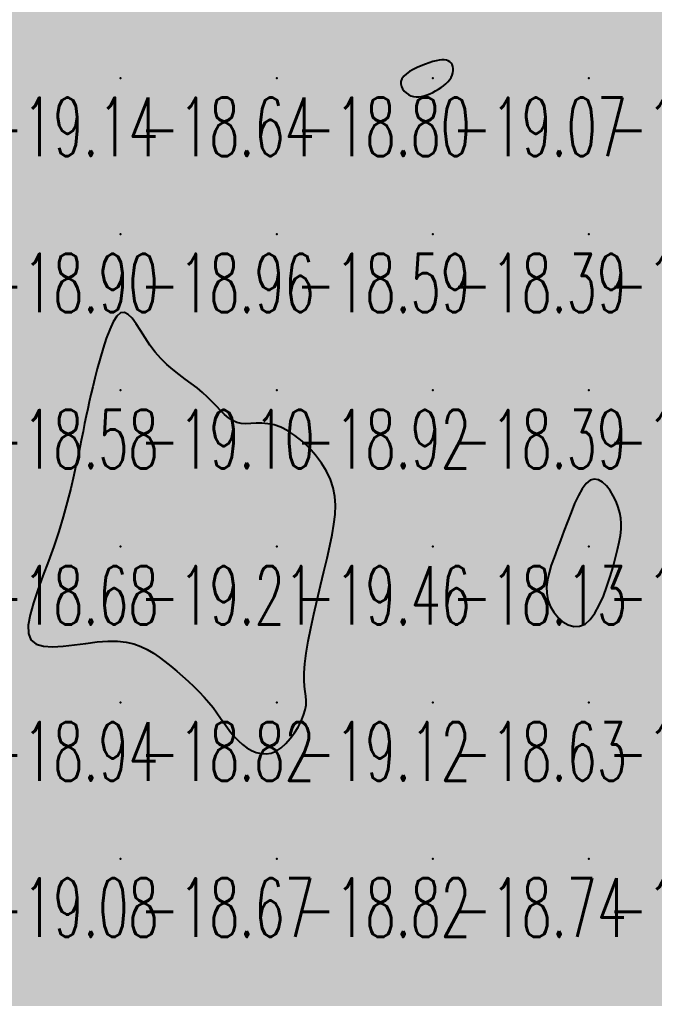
# Model space of a CAD drawing. Header units: millimetres. Extents: x 88261 to 90953, y 390274 to 392322.
# Drawn here: x 89213.8 to 89254.4, y 391758.3 to 391821 of the extents above; entities that cross this region are included whole.
import ezdxf
from ezdxf.enums import TextEntityAlignment as Align

# ---------------------------------------------------------------- set-up
doc = ezdxf.new("R2010")
doc.units = ezdxf.units.MM
doc.header["$LTSCALE"] = 25
for name, color, linetype in [('CN_03_00', 7, 'Continuous'), ('COTEAlt', 7, 'Continuous'), ('TN_COLORIAGE', 7, 'Continuous')]:
    doc.layers.add(name, color=color, linetype=linetype)
doc.styles.add('Simplex 1.0', font='Simplex.shx', dxfattribs={"width": 0.99, "height": 2.5})
doc.styles.get("Standard").update_dxf_attribs({"font": 'times.ttf'})

# ---------------------------------------------------------------- blocks, each defined once
blk = doc.blocks.new('COTE')
at = {"color": 0}
blk.add_point((0, 0), dxfattribs=at)
at = {"layer": 'COTEAlt'}
blk.add_attdef('ALT', text='', height=3.75, dxfattribs=at).set_placement((1.25, -1.25), align=Align.TOP_LEFT)

msp = doc.modelspace()

# ---------------------------------------------------------------- linework, layer by layer
at = {"layer": 'CN_03_00', "elevation": -19, "flags": 128}
for points in [[(89241.493, 391817.427), (89241.536, 391817.572), (89241.555, 391817.715), (89241.552, 391817.852), (89241.528, 391817.98), (89241.484, 391818.096), (89241.42, 391818.197), (89241.339, 391818.279), (89241.239, 391818.339), (89241.123, 391818.379), (89240.988, 391818.398), (89240.835, 391818.398), (89240.662, 391818.378), (89240.471, 391818.341), (89240.259, 391818.286), (89240.027, 391818.215), (89239.777, 391818.127), (89239.515, 391818.026), (89239.252, 391817.911), (89238.999, 391817.784), (89238.764, 391817.647), (89238.558, 391817.501), (89238.391, 391817.348), (89238.273, 391817.188), (89238.21, 391817.024), (89238.2, 391816.86), (89238.234, 391816.699), (89238.307, 391816.547), (89238.412, 391816.407), (89238.541, 391816.283), (89238.689, 391816.18), (89238.848, 391816.103), (89239.013, 391816.053), (89239.182, 391816.031), (89239.354, 391816.033), (89239.53, 391816.057), (89239.707, 391816.1), (89239.887, 391816.159), (89240.067, 391816.233), (89240.248, 391816.319), (89240.429, 391816.414), (89240.606, 391816.518), (89240.777, 391816.629), (89240.939, 391816.748), (89241.087, 391816.873), (89241.22, 391817.004), (89241.334, 391817.141), (89241.426, 391817.282), (89241.493, 391817.427)], [(89223.471, 391779.568), (89223.847, 391779.26), (89224.221, 391778.941), (89224.589, 391778.613), (89224.945, 391778.279), (89225.287, 391777.94), (89225.608, 391777.599), (89225.906, 391777.258), (89226.177, 391776.919), (89226.426, 391776.583), (89226.659, 391776.255), (89226.882, 391775.935), (89227.101, 391775.627), (89227.323, 391775.333), (89227.552, 391775.055), (89227.795, 391774.796), (89228.058, 391774.558), (89228.337, 391774.35), (89228.631, 391774.178), (89228.936, 391774.051), (89229.25, 391773.976), (89229.569, 391773.96), (89229.89, 391774.011), (89230.211, 391774.138), (89230.528, 391774.344), (89230.834, 391774.616), (89231.124, 391774.94), (89231.39, 391775.3), (89231.625, 391775.679), (89231.823, 391776.062), (89231.977, 391776.434), (89232.081, 391776.778), (89232.13, 391777.085), (89232.137, 391777.369), (89232.114, 391777.65), (89232.075, 391777.948), (89232.035, 391778.283), (89232.007, 391778.677), (89232.006, 391779.148), (89232.045, 391779.717), (89232.134, 391780.397), (89232.268, 391781.172), (89232.437, 391782.018), (89232.632, 391782.912), (89232.843, 391783.829), (89233.06, 391784.747), (89233.274, 391785.642), (89233.476, 391786.491), (89233.656, 391787.274), (89233.806, 391787.996), (89233.92, 391788.665), (89233.99, 391789.291), (89234.009, 391789.881), (89233.969, 391790.445), (89233.864, 391790.99), (89233.687, 391791.527), (89233.432, 391792.06), (89233.111, 391792.583), (89232.736, 391793.083), (89232.32, 391793.55), (89231.877, 391793.974), (89231.418, 391794.344), (89230.958, 391794.648), (89230.51, 391794.876), (89230.083, 391795.022), (89229.68, 391795.1), (89229.3, 391795.129), (89228.94, 391795.127), (89228.601, 391795.112), (89228.282, 391795.104), (89227.98, 391795.122), (89227.695, 391795.183), (89227.426, 391795.303), (89227.167, 391795.476), (89226.912, 391795.693), (89226.656, 391795.944), (89226.393, 391796.22), (89226.117, 391796.513), (89225.822, 391796.811), (89225.502, 391797.107), (89225.154, 391797.392), (89224.782, 391797.673), (89224.394, 391797.957), (89223.997, 391798.251), (89223.599, 391798.563), (89223.205, 391798.901), (89222.825, 391799.272), (89222.464, 391799.684), (89222.128, 391800.138), (89221.816, 391800.611), (89221.524, 391801.074), (89221.249, 391801.497), (89220.989, 391801.85), (89220.738, 391802.105), (89220.495, 391802.231), (89220.256, 391802.199), (89220.018, 391801.99), (89219.784, 391801.627), (89219.556, 391801.141), (89219.337, 391800.565), (89219.129, 391799.931), (89218.936, 391799.273), (89218.759, 391798.621), (89218.603, 391798.01), (89218.467, 391797.462), (89218.349, 391796.967), (89218.243, 391796.505), (89218.145, 391796.057), (89218.049, 391795.604), (89217.95, 391795.125), (89217.844, 391794.603), (89217.725, 391794.016), (89217.588, 391793.351), (89217.432, 391792.613), (89217.255, 391791.813), (89217.054, 391790.961), (89216.827, 391790.068), (89216.573, 391789.144), (89216.289, 391788.199), (89215.975, 391787.245), (89215.631, 391786.292), (89215.281, 391785.359), (89214.95, 391784.465), (89214.665, 391783.63), (89214.452, 391782.872), (89214.337, 391782.21), (89214.346, 391781.665), (89214.507, 391781.255), (89214.836, 391780.992), (89215.31, 391780.856), (89215.897, 391780.82), (89216.568, 391780.856), (89217.289, 391780.938), (89218.029, 391781.037), (89218.757, 391781.127), (89219.44, 391781.181), (89220.055, 391781.176), (89220.604, 391781.113), (89221.098, 391780.998), (89221.547, 391780.838), (89221.961, 391780.638), (89222.35, 391780.405), (89222.725, 391780.145), (89223.096, 391779.864), (89223.471, 391779.568)], [(89250.329, 391782.559), (89250.634, 391782.972), (89250.916, 391783.481), (89251.173, 391784.061), (89251.406, 391784.682), (89251.614, 391785.319), (89251.798, 391785.944), (89251.956, 391786.53), (89252.089, 391787.056), (89252.194, 391787.526), (89252.269, 391787.95), (89252.313, 391788.339), (89252.323, 391788.703), (89252.298, 391789.054), (89252.235, 391789.401), (89252.132, 391789.755), (89251.988, 391790.122), (89251.809, 391790.486), (89251.6, 391790.827), (89251.368, 391791.124), (89251.118, 391791.359), (89250.857, 391791.51), (89250.592, 391791.557), (89250.327, 391791.48), (89250.069, 391791.266), (89249.818, 391790.93), (89249.574, 391790.496), (89249.335, 391789.984), (89249.102, 391789.419), (89248.874, 391788.822), (89248.651, 391788.216), (89248.431, 391787.623), (89248.218, 391787.062), (89248.017, 391786.534), (89247.839, 391786.033), (89247.694, 391785.558), (89247.59, 391785.103), (89247.537, 391784.665), (89247.545, 391784.241), (89247.623, 391783.826), (89247.776, 391783.42), (89247.997, 391783.038), (89248.271, 391782.699), (89248.586, 391782.419), (89248.93, 391782.219), (89249.288, 391782.115), (89249.649, 391782.126), (89249.999, 391782.271), (89250.329, 391782.559)]]:
    msp.add_lwpolyline(points, close=True, dxfattribs=at)
at = {"layer": 'TN_COLORIAGE', "color": 203}
for points in [[(89210.872, 391827.239, -18.586), (89212.732, 391819.723, -18.586), (89220.249, 391827.239, -18.586)], [(89213, 391817.239, -18.586), (89212.732, 391819.723, -18.586), (89220.249, 391817.239, -18.586), (89220.249, 391827.239, -18.586)], [(89230.228, 391827.219, -18.586), (89230.231, 391827.239, -18.586), (89220.249, 391817.239, -18.586), (89220.249, 391827.239, -18.586)], [(89230.249, 391827.202, -18.64), (89230.228, 391827.219, -18.64), (89230.249, 391817.239, -18.64), (89220.249, 391817.239, -18.64)], [(89230.249, 391827.202, -18.465), (89230.263, 391827.239, -18.465), (89230.249, 391817.239, -18.465), (89240.249, 391827.239, -18.465)], [(89237.648, 391817.239, -18.465), (89240.249, 391818.384, -18.465), (89230.249, 391817.239, -18.465), (89240.249, 391827.239, -18.465)], [(89241.522, 391818.512, -18.465), (89240.249, 391818.384, -18.465), (89250.249, 391827.239, -18.465), (89240.249, 391827.239, -18.465)], [(89241.696, 391817.239, -18.526), (89241.522, 391818.512, -18.526), (89250.249, 391817.239, -18.526), (89250.249, 391827.239, -18.526)], [(89250.249, 391817.239, -18.144), (89260.249, 391817.239, -18.144), (89260.249, 391827.239, -18.144)], [(89250.249, 391827.239, -18.144), (89250.249, 391817.239, -18.144), (89260.249, 391827.239, -18.144)], [(89210.249, 391811.54, -18.64), (89213, 391817.239, -18.64), (89210.249, 391807.239, -18.64), (89220.249, 391817.239, -18.64)], [(89210.249, 391807.239, -18.64), (89220.249, 391807.239, -18.64), (89220.249, 391817.239, -18.64)], [(89220.249, 391807.239, -18.803), (89230.249, 391807.239, -18.803), (89230.249, 391817.239, -18.803)], [(89220.249, 391817.239, -18.803), (89220.249, 391807.239, -18.803), (89230.249, 391817.239, -18.803)], [(89237.648, 391817.239, -18.592), (89238.798, 391815.788, -18.592), (89230.249, 391817.239, -18.592), (89230.249, 391807.239, -18.592)], [(89240.249, 391807.239, -18.591), (89250.249, 391807.239, -18.591), (89250.249, 391817.239, -18.591)], [(89241.696, 391817.239, -18.389), (89240.249, 391816.222, -18.389), (89250.249, 391817.239, -18.389), (89240.249, 391807.239, -18.389)], [(89250.249, 391817.239, -18.097), (89250.249, 391807.239, -18.097), (89260.249, 391817.239, -18.097)], [(89250.249, 391807.239, -18.097), (89260.249, 391807.239, -18.097), (89260.249, 391817.239, -18.097)], [(89238.798, 391815.788, -18.389), (89240.249, 391816.222, -18.389), (89230.249, 391807.239, -18.389), (89240.249, 391807.239, -18.389)], [(89210.249, 391807.239, -18.957), (89210.249, 391797.239, -18.957), (89220.249, 391807.239, -18.957)], [(89220.249, 391804.197, -18.581), (89218.363, 391797.239, -18.581), (89220.249, 391807.239, -18.581), (89210.249, 391797.239, -18.581)], [(89220.249, 391804.197, -18.592), (89222.176, 391799.167, -18.592), (89220.249, 391807.239, -18.592), (89230.249, 391807.239, -18.592)], [(89225.828, 391797.239, -18.592), (89222.176, 391799.167, -18.592), (89230.249, 391797.239, -18.592), (89230.249, 391807.239, -18.592)], [(89230.249, 391807.239, -18.389), (89230.249, 391797.239, -18.389), (89240.249, 391807.239, -18.389)], [(89230.249, 391797.239, -18.389), (89240.249, 391797.239, -18.389), (89240.249, 391807.239, -18.389)], [(89240.249, 391797.239, -18.588), (89250.249, 391797.239, -18.588), (89250.249, 391807.239, -18.588)], [(89240.249, 391807.239, -18.588), (89240.249, 391797.239, -18.588), (89250.249, 391807.239, -18.588)], [(89250.249, 391807.239, -18.319), (89250.249, 391797.239, -18.319), (89260.249, 391807.239, -18.319)], [(89250.249, 391797.239, -18.319), (89260.249, 391797.239, -18.319), (89260.249, 391807.239, -18.319)], [(89217.914, 391794.904, -18.581), (89218.363, 391797.239, -18.581), (89210.249, 391787.239, -18.581), (89210.249, 391797.239, -18.581)], [(89225.828, 391797.239, -18.923), (89227.524, 391794.515, -18.923), (89230.249, 391797.239, -18.923)], [(89227.524, 391794.515, -18.923), (89230.249, 391795.803, -18.923), (89230.249, 391797.239, -18.923)], [(89230.249, 391795.803, -18.388), (89234.54, 391791.53, -18.388), (89230.249, 391797.239, -18.388), (89240.249, 391797.239, -18.388)], [(89234.54, 391791.53, -18.132), (89233.713, 391787.239, -18.132), (89240.249, 391797.239, -18.132), (89240.249, 391787.239, -18.132)], [(89240.249, 391797.239, -18.855), (89240.249, 391787.239, -18.855), (89250.249, 391797.239, -18.855)], [(89250.249, 391793.018, -18.132), (89248.391, 391787.239, -18.132), (89250.249, 391797.239, -18.132), (89240.249, 391787.239, -18.132)], [(89250.249, 391793.018, -18.348), (89252.578, 391789.569, -18.348), (89250.249, 391797.239, -18.348), (89260.249, 391797.239, -18.348)], [(89252.578, 391789.569, -18.197), (89252.227, 391787.239, -18.197), (89260.249, 391797.239, -18.197), (89260.249, 391787.239, -18.197)], [(89217.914, 391794.904, -18.681), (89216.329, 391787.239, -18.681), (89210.249, 391787.239, -18.681)], [(89212.616, 391779.607, -18.681), (89216.329, 391787.239, -18.681), (89210.249, 391777.239, -18.681), (89210.249, 391787.239, -18.681)], [(89231.466, 391778.456, -18.132), (89233.713, 391787.239, -18.132), (89240.249, 391787.239, -18.132)], [(89232.693, 391777.239, -18.132), (89231.466, 391778.456, -18.132), (89240.249, 391777.239, -18.132), (89240.249, 391787.239, -18.132)], [(89246.774, 391783.765, -18.132), (89248.391, 391787.239, -18.132), (89240.249, 391777.239, -18.132), (89240.249, 391787.239, -18.132)], [(89250.249, 391777.239, -18.197), (89260.249, 391777.239, -18.197), (89260.249, 391787.239, -18.197)], [(89250.249, 391780.655, -18.197), (89252.227, 391787.239, -18.197), (89250.249, 391777.239, -18.197), (89260.249, 391787.239, -18.197)], [(89250.249, 391780.655, -18.628), (89246.774, 391783.765, -18.628), (89250.249, 391777.239, -18.628), (89240.249, 391777.239, -18.628)], [(89212.616, 391779.607, -18.823), (89220.249, 391781.864, -18.823), (89210.249, 391777.239, -18.823), (89220.249, 391777.239, -18.823)], [(89220.249, 391781.864, -18.823), (89223.03, 391780.021, -18.823), (89220.249, 391777.239, -18.823)], [(89226.207, 391777.239, -18.823), (89223.03, 391780.021, -18.823), (89220.249, 391777.239, -18.823)], [(89210.249, 391772.643, -18.823), (89213.225, 391770.216, -18.823), (89210.249, 391777.239, -18.823), (89220.249, 391777.239, -18.823)], [(89213.225, 391770.216, -18.67), (89212.102, 391767.239, -18.67), (89220.249, 391777.239, -18.67), (89220.249, 391767.239, -18.67)], [(89226.207, 391777.239, -18.67), (89227.579, 391774.57, -18.67), (89220.249, 391777.239, -18.67), (89220.249, 391767.239, -18.67)], [(89230.249, 391773.255, -18.628), (89232.693, 391777.239, -18.628), (89230.249, 391767.239, -18.628), (89240.249, 391777.239, -18.628)], [(89230.249, 391767.239, -18.628), (89240.249, 391767.239, -18.628), (89240.249, 391777.239, -18.628)], [(89240.249, 391767.239, -18.897), (89250.249, 391767.239, -18.897), (89250.249, 391777.239, -18.897)], [(89240.249, 391777.239, -18.897), (89240.249, 391767.239, -18.897), (89250.249, 391777.239, -18.897)], [(89250.249, 391767.239, -18), (89259.886, 391767.239, -18), (89260.249, 391777.239, -18), (89260.249, 391768.663, -18)], [(89250.249, 391777.239, -18.133), (89250.249, 391767.239, -18.133), (89260.249, 391777.239, -18.133)], [(89230.249, 391773.255, -18.67), (89227.579, 391774.57, -18.67), (89230.249, 391767.239, -18.67), (89220.249, 391767.239, -18.67)], [(89210.249, 391764.766, -18.67), (89212.102, 391767.239, -18.67), (89210.249, 391757.239, -18.67), (89220.249, 391767.239, -18.67)], [(89210.249, 391757.239, -18.67), (89220.249, 391757.239, -18.67), (89220.249, 391767.239, -18.67)], [(89220.249, 391767.239, -18.818), (89220.249, 391757.239, -18.818), (89230.249, 391767.239, -18.818)], [(89220.249, 391757.239, -18.818), (89230.249, 391757.239, -18.818), (89230.249, 391767.239, -18.818)], [(89230.249, 391757.239, -18.737), (89240.249, 391757.239, -18.737), (89240.249, 391767.239, -18.737)], [(89230.249, 391767.239, -18.737), (89230.249, 391757.239, -18.737), (89240.249, 391767.239, -18.737)], [(89240.249, 391757.239, -18.584), (89250.249, 391757.239, -18.584), (89250.249, 391767.239, -18.584)], [(89240.249, 391767.239, -18.584), (89240.249, 391757.239, -18.584), (89250.249, 391767.239, -18.584)], [(89250.249, 391767.239, -18), (89259.886, 391767.239, -18), (89250.249, 391757.239, -18), (89259.642, 391766.633, -18)], [(89250.249, 391757.239, -18), (89259.642, 391766.633, -18), (89260.249, 391757.239, -18), (89260.249, 391765.927, -18)]]:
    msp.add_solid(points, dxfattribs=at)
at = {"layer": 'TN_COLORIAGE', "color": 213}
for points in [[(89240.249, 391818.384, -19.069), (89237.648, 391817.239, -19.069), (89240.249, 391817.239, -19.069)], [(89241.522, 391818.512, -19.069), (89241.696, 391817.239, -19.069), (89240.249, 391817.239, -19.069)], [(89240.249, 391818.384, -19.069), (89241.522, 391818.512, -19.069), (89240.249, 391817.239, -19.069)], [(89238.798, 391815.788, -19.069), (89237.648, 391817.239, -19.069), (89240.249, 391817.239, -19.069)], [(89240.249, 391816.222, -19.069), (89238.798, 391815.788, -19.069), (89240.249, 391817.239, -19.069)], [(89240.249, 391816.222, -19.069), (89241.696, 391817.239, -19.069), (89240.249, 391817.239, -19.069)], [(89218.363, 391797.239, -19.097), (89220.249, 391804.197, -19.097), (89220.249, 391797.239, -19.097)], [(89222.176, 391799.167, -19.097), (89220.249, 391804.197, -19.097), (89220.249, 391797.239, -19.097)], [(89222.176, 391799.167, -19.097), (89225.828, 391797.239, -19.097), (89220.249, 391797.239, -19.097)], [(89220.249, 391787.239, -19), (89216.329, 391787.239, -19), (89220.249, 391797.239, -19), (89217.914, 391794.904, -19)], [(89218.363, 391797.239, -19.097), (89217.914, 391794.904, -19.097), (89220.249, 391797.239, -19.097)], [(89220.249, 391787.239, -19), (89227.524, 391794.515, -19), (89220.249, 391797.239, -19), (89225.828, 391797.239, -19)], [(89230.249, 391787.239, -19), (89230.249, 391795.803, -19), (89220.249, 391787.239, -19), (89227.524, 391794.515, -19)], [(89234.54, 391791.53, -19.46), (89230.249, 391795.803, -19.46), (89230.249, 391787.239, -19.46)], [(89248.391, 391787.239, -19.198), (89250.249, 391793.018, -19.198), (89250.249, 391787.239, -19.198)], [(89252.578, 391789.569, -19.198), (89250.249, 391793.018, -19.198), (89250.249, 391787.239, -19.198)], [(89233.713, 391787.239, -19.46), (89234.54, 391791.53, -19.46), (89230.249, 391787.239, -19.46)], [(89252.227, 391787.239, -19.198), (89252.578, 391789.569, -19.198), (89250.249, 391787.239, -19.198)], [(89220.249, 391781.864, -19.206), (89212.616, 391779.607, -19.206), (89220.249, 391787.239, -19.206)], [(89216.329, 391787.239, -19.206), (89212.616, 391779.607, -19.206), (89220.249, 391787.239, -19.206)], [(89230.249, 391787.239, -19), (89223.03, 391780.021, -19), (89220.249, 391787.239, -19), (89220.249, 391781.864, -19)], [(89230.249, 391787.239, -19), (89223.03, 391780.021, -19), (89230.249, 391777.239, -19), (89226.207, 391777.239, -19)], [(89230.249, 391787.239, -19), (89233.713, 391787.239, -19), (89230.249, 391777.239, -19), (89231.466, 391778.456, -19)], [(89248.391, 391787.239, -19.198), (89246.774, 391783.765, -19.198), (89250.249, 391787.239, -19.198)], [(89246.774, 391783.765, -19.198), (89250.249, 391780.655, -19.198), (89250.249, 391787.239, -19.198)], [(89252.227, 391787.239, -19.198), (89250.249, 391780.655, -19.198), (89250.249, 391787.239, -19.198)], [(89231.466, 391778.456, -19.12), (89232.693, 391777.239, -19.12), (89230.249, 391777.239, -19.12)], [(89227.579, 391774.57, -19.12), (89226.207, 391777.239, -19.12), (89230.249, 391777.239, -19.12)], [(89227.579, 391774.57, -19.12), (89230.249, 391773.255, -19.12), (89230.249, 391777.239, -19.12)], [(89232.693, 391777.239, -19.12), (89230.249, 391773.255, -19.12), (89230.249, 391777.239, -19.12)]]:
    msp.add_solid(points, dxfattribs=at)

# ---------------------------------------------------------------- block references
at = {"layer": 'COTEAlt'}
ref = msp.add_blockref('COTE', (89210.249, 391817.239), dxfattribs=at)
ref.add_attrib('ALT', '-19.14', dxfattribs={"height": 3.75, "style": 'Simplex 1.0', "width": 0.6}).set_placement((89211.499, 391815.989), align=Align.TOP_LEFT)
ref = msp.add_blockref('COTE', (89220.249, 391817.239), dxfattribs=at)
ref.add_attrib('ALT', '-18.64', dxfattribs={"height": 3.75, "style": 'Simplex 1.0', "width": 0.6}).set_placement((89221.499, 391815.989), align=Align.TOP_LEFT)
ref = msp.add_blockref('COTE', (89230.249, 391817.239), dxfattribs=at)
ref.add_attrib('ALT', '-18.80', dxfattribs={"height": 3.75, "style": 'Simplex 1.0', "width": 0.6}).set_placement((89231.499, 391815.989), align=Align.TOP_LEFT)
ref = msp.add_blockref('COTE', (89240.249, 391817.239), dxfattribs=at)
ref.add_attrib('ALT', '-19.07', dxfattribs={"height": 3.75, "style": 'Simplex 1.0', "width": 0.6}).set_placement((89241.499, 391815.989), align=Align.TOP_LEFT)
ref = msp.add_blockref('COTE', (89250.249, 391817.239), dxfattribs=at)
ref.add_attrib('ALT', '-18.59', dxfattribs={"height": 3.75, "style": 'Simplex 1.0', "width": 0.6}).set_placement((89251.499, 391815.989), align=Align.TOP_LEFT)
ref = msp.add_blockref('COTE', (89210.249, 391807.239), dxfattribs=at)
ref.add_attrib('ALT', '-18.90', dxfattribs={"height": 3.75, "style": 'Simplex 1.0', "width": 0.6}).set_placement((89211.499, 391805.989), align=Align.TOP_LEFT)
ref = msp.add_blockref('COTE', (89220.249, 391807.239), dxfattribs=at)
ref.add_attrib('ALT', '-18.96', dxfattribs={"height": 3.75, "style": 'Simplex 1.0', "width": 0.6}).set_placement((89221.499, 391805.989), align=Align.TOP_LEFT)
ref = msp.add_blockref('COTE', (89230.249, 391807.239), dxfattribs=at)
ref.add_attrib('ALT', '-18.59', dxfattribs={"height": 3.75, "style": 'Simplex 1.0', "width": 0.6}).set_placement((89231.499, 391805.989), align=Align.TOP_LEFT)
ref = msp.add_blockref('COTE', (89240.249, 391807.239), dxfattribs=at)
ref.add_attrib('ALT', '-18.39', dxfattribs={"height": 3.75, "style": 'Simplex 1.0', "width": 0.6}).set_placement((89241.499, 391805.989), align=Align.TOP_LEFT)
ref = msp.add_blockref('COTE', (89250.249, 391807.239), dxfattribs=at)
ref.add_attrib('ALT', '-18.59', dxfattribs={"height": 3.75, "style": 'Simplex 1.0', "width": 0.6}).set_placement((89251.499, 391805.989), align=Align.TOP_LEFT)
ref = msp.add_blockref('COTE', (89210.249, 391797.239), dxfattribs=at)
ref.add_attrib('ALT', '-18.58', dxfattribs={"height": 3.75, "style": 'Simplex 1.0', "width": 0.6}).set_placement((89211.499, 391795.989), align=Align.TOP_LEFT)
ref = msp.add_blockref('COTE', (89220.249, 391797.239), dxfattribs=at)
ref.add_attrib('ALT', '-19.10', dxfattribs={"height": 3.75, "style": 'Simplex 1.0', "width": 0.6}).set_placement((89221.499, 391795.989), align=Align.TOP_LEFT)
ref = msp.add_blockref('COTE', (89230.249, 391797.239), dxfattribs=at)
ref.add_attrib('ALT', '-18.92', dxfattribs={"height": 3.75, "style": 'Simplex 1.0', "width": 0.6}).set_placement((89231.499, 391795.989), align=Align.TOP_LEFT)
ref = msp.add_blockref('COTE', (89240.249, 391797.239), dxfattribs=at)
ref.add_attrib('ALT', '-18.39', dxfattribs={"height": 3.75, "style": 'Simplex 1.0', "width": 0.6}).set_placement((89241.499, 391795.989), align=Align.TOP_LEFT)
ref = msp.add_blockref('COTE', (89250.249, 391797.239), dxfattribs=at)
ref.add_attrib('ALT', '-18.86', dxfattribs={"height": 3.75, "style": 'Simplex 1.0', "width": 0.6}).set_placement((89251.499, 391795.989), align=Align.TOP_LEFT)
ref = msp.add_blockref('COTE', (89210.249, 391787.239), dxfattribs=at)
ref.add_attrib('ALT', '-18.68', dxfattribs={"height": 3.75, "style": 'Simplex 1.0', "width": 0.6}).set_placement((89211.499, 391785.989), align=Align.TOP_LEFT)
ref = msp.add_blockref('COTE', (89220.249, 391787.239), dxfattribs=at)
ref.add_attrib('ALT', '-19.21', dxfattribs={"height": 3.75, "style": 'Simplex 1.0', "width": 0.6}).set_placement((89221.499, 391785.989), align=Align.TOP_LEFT)
ref = msp.add_blockref('COTE', (89230.249, 391787.239), dxfattribs=at)
ref.add_attrib('ALT', '-19.46', dxfattribs={"height": 3.75, "style": 'Simplex 1.0', "width": 0.6}).set_placement((89231.499, 391785.989), align=Align.TOP_LEFT)
ref = msp.add_blockref('COTE', (89240.249, 391787.239), dxfattribs=at)
ref.add_attrib('ALT', '-18.13', dxfattribs={"height": 3.75, "style": 'Simplex 1.0', "width": 0.6}).set_placement((89241.499, 391785.989), align=Align.TOP_LEFT)
ref = msp.add_blockref('COTE', (89250.249, 391787.239), dxfattribs=at)
ref.add_attrib('ALT', '-19.20', dxfattribs={"height": 3.75, "style": 'Simplex 1.0', "width": 0.6}).set_placement((89251.499, 391785.989), align=Align.TOP_LEFT)
ref = msp.add_blockref('COTE', (89210.249, 391777.239), dxfattribs=at)
ref.add_attrib('ALT', '-18.94', dxfattribs={"height": 3.75, "style": 'Simplex 1.0', "width": 0.6}).set_placement((89211.499, 391775.989), align=Align.TOP_LEFT)
ref = msp.add_blockref('COTE', (89220.249, 391777.239), dxfattribs=at)
ref.add_attrib('ALT', '-18.82', dxfattribs={"height": 3.75, "style": 'Simplex 1.0', "width": 0.6}).set_placement((89221.499, 391775.989), align=Align.TOP_LEFT)
ref = msp.add_blockref('COTE', (89230.249, 391777.239), dxfattribs=at)
ref.add_attrib('ALT', '-19.12', dxfattribs={"height": 3.75, "style": 'Simplex 1.0', "width": 0.6}).set_placement((89231.499, 391775.989), align=Align.TOP_LEFT)
ref = msp.add_blockref('COTE', (89240.249, 391777.239), dxfattribs=at)
ref.add_attrib('ALT', '-18.63', dxfattribs={"height": 3.75, "style": 'Simplex 1.0', "width": 0.6}).set_placement((89241.499, 391775.989), align=Align.TOP_LEFT)
ref = msp.add_blockref('COTE', (89250.249, 391777.239), dxfattribs=at)
ref.add_attrib('ALT', '-18.90', dxfattribs={"height": 3.75, "style": 'Simplex 1.0', "width": 0.6}).set_placement((89251.499, 391775.989), align=Align.TOP_LEFT)
ref = msp.add_blockref('COTE', (89210.249, 391767.239), dxfattribs=at)
ref.add_attrib('ALT', '-19.08', dxfattribs={"height": 3.75, "style": 'Simplex 1.0', "width": 0.6}).set_placement((89211.499, 391765.989), align=Align.TOP_LEFT)
ref = msp.add_blockref('COTE', (89220.249, 391767.239), dxfattribs=at)
ref.add_attrib('ALT', '-18.67', dxfattribs={"height": 3.75, "style": 'Simplex 1.0', "width": 0.6}).set_placement((89221.499, 391765.989), align=Align.TOP_LEFT)
ref = msp.add_blockref('COTE', (89230.249, 391767.239), dxfattribs=at)
ref.add_attrib('ALT', '-18.82', dxfattribs={"height": 3.75, "style": 'Simplex 1.0', "width": 0.6}).set_placement((89231.499, 391765.989), align=Align.TOP_LEFT)
ref = msp.add_blockref('COTE', (89240.249, 391767.239), dxfattribs=at)
ref.add_attrib('ALT', '-18.74', dxfattribs={"height": 3.75, "style": 'Simplex 1.0', "width": 0.6}).set_placement((89241.499, 391765.989), align=Align.TOP_LEFT)
ref = msp.add_blockref('COTE', (89250.249, 391767.239), dxfattribs=at)
ref.add_attrib('ALT', '-18.58', dxfattribs={"height": 3.75, "style": 'Simplex 1.0', "width": 0.6}).set_placement((89251.499, 391765.989), align=Align.TOP_LEFT)

doc.saveas('drawing.dxf')
